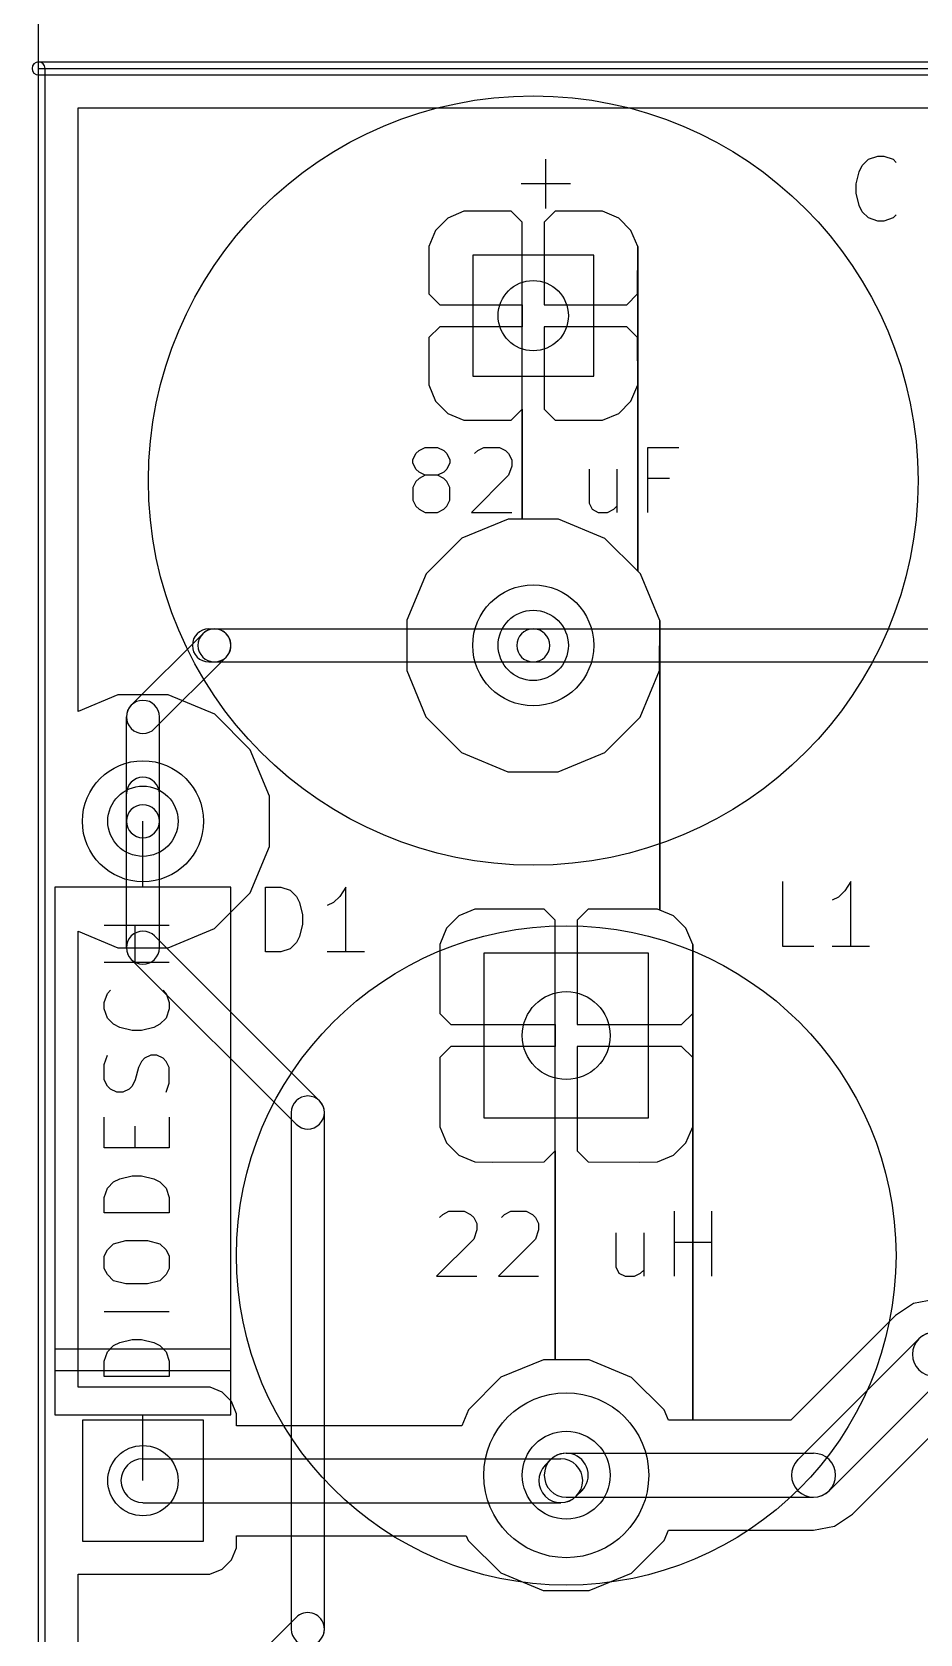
# Model space of a CAD drawing. Extents: x 10 to 410, y -287 to -10.
# Drawn here: x 162.49 to 172.74, y -130.49 to -111.97 of the extents above; entities that cross this region are included whole.
import ezdxf

# ---------------------------------------------------------------- set-up
doc = ezdxf.new("R2010")
doc.units = 0
doc.header["$MEASUREMENT"] = 0
doc.layers.add('Black', color=250, linetype='CONTINUOUS')
doc.layers.add('White', color=7, linetype='CONTINUOUS')

msp = doc.modelspace()

# ---------------------------------------------------------------- linework, layer by layer
at = {"layer": 'BLACK'}
for p, q in [((162.56, -112.395), (162.56, -101.116)), ((162.56, -112.32), (245.11, -112.32)), ((162.56, -150.495), (162.56, -112.395)), ((162.56, -112.395), (245.11, -112.395)), ((162.56, -150.495), (162.56, -112.395)), ((162.56, -112.395), (245.11, -112.395)), ((162.56, -150.495), (162.56, -112.395)), ((162.56, -112.395), (245.11, -112.395)), ((162.56, -150.495), (162.56, -112.395)), ((162.56, -112.395), (245.11, -112.395)), ((162.56, -150.495), (162.56, -112.395)), ((162.56, -112.395), (245.11, -112.395)), ((162.56, -150.495), (162.56, -112.395)), ((162.56, -112.395), (245.11, -112.395)), ((162.56, -150.495), (162.56, -112.395)), ((162.56, -112.395), (245.11, -112.395)), ((162.56, -112.47), (245.11, -112.47)), ((162.635, -150.495), (162.635, -112.395)), ((163.016, -119.824), (163.016, -112.851)), ((163.016, -112.851), (244.654, -112.851)), ((163.016, -119.824), (163.016, -112.851)), ((163.016, -112.851), (244.654, -112.851)), ((168.42, -114.014), (168.42, -113.443)), ((172.075, -113.516), (172.147, -113.445)), ((172.147, -113.445), (172.254, -113.409)), ((172.254, -113.409), (172.325, -113.409)), ((172.325, -113.409), (172.432, -113.445)), ((172.432, -113.445), (172.468, -113.48)), ((172.004, -113.73), (172.039, -113.588)), ((172.039, -113.588), (172.075, -113.516)), ((168.706, -113.728), (168.134, -113.728)), ((172.004, -113.838), (172.004, -113.73)), ((172.039, -113.98), (172.004, -113.838)), ((172.075, -114.052), (172.039, -113.98)), ((167.288, -114.124), (167.146, -114.267)), ((167.288, -114.124), (167.146, -114.267)), ((167.475, -114.046), (167.288, -114.124)), ((167.475, -114.046), (167.288, -114.124)), ((167.677, -114.046), (167.475, -114.046)), ((167.677, -114.046), (167.475, -114.046)), ((168.021, -114.046), (167.677, -114.046)), ((168.021, -114.046), (167.677, -114.046)), ((168.148, -114.173), (168.021, -114.046)), ((168.148, -114.173), (168.021, -114.046)), ((168.148, -115.125), (168.148, -114.173)), ((168.148, -115.125), (168.148, -114.173)), ((168.529, -114.046), (168.402, -114.173)), ((168.529, -114.046), (168.402, -114.173)), ((168.402, -114.173), (168.402, -115.125)), ((168.402, -114.173), (168.402, -115.125)), ((168.873, -114.046), (168.529, -114.046)), ((168.873, -114.046), (168.529, -114.046)), ((169.075, -114.046), (168.873, -114.046)), ((169.075, -114.046), (168.873, -114.046)), ((169.262, -114.124), (169.075, -114.046)), ((169.262, -114.124), (169.075, -114.046)), ((169.404, -114.267), (169.262, -114.124)), ((169.404, -114.267), (169.262, -114.124)), ((172.147, -114.123), (172.075, -114.052)), ((172.254, -114.159), (172.147, -114.123)), ((172.325, -114.159), (172.254, -114.159)), ((172.432, -114.123), (172.325, -114.159)), ((172.468, -114.088), (172.432, -114.123)), ((167.146, -114.267), (167.068, -114.453)), ((167.146, -114.267), (167.068, -114.453)), ((169.482, -114.453), (169.404, -114.267)), ((169.482, -114.453), (169.404, -114.267)), ((167.068, -114.453), (167.069, -114.998)), ((167.068, -114.453), (167.069, -114.998)), ((168.974, -114.554), (167.576, -114.554)), ((167.576, -114.554), (167.576, -115.951)), ((168.974, -114.554), (167.576, -114.554)), ((167.576, -114.554), (167.576, -115.951)), ((168.974, -114.554), (167.576, -114.554)), ((167.576, -114.554), (167.576, -115.951)), ((168.974, -115.951), (168.974, -114.554)), ((168.974, -115.951), (168.974, -114.554)), ((168.974, -115.951), (168.974, -114.554)), ((169.481, -114.998), (169.482, -114.453)), ((169.481, -114.998), (169.482, -114.453)), ((169.482, -116.052), (169.482, -114.453)), ((169.482, -114.453), (169.482, -116.052)), ((169.482, -116.052), (169.482, -114.453)), ((169.482, -114.453), (169.482, -116.052)), ((167.069, -114.998), (167.195, -115.125)), ((167.069, -114.998), (167.195, -115.125)), ((167.195, -115.125), (168.148, -115.125)), ((167.195, -115.125), (168.148, -115.125)), ((168.148, -115.379), (168.148, -115.125)), ((168.148, -115.125), (168.148, -115.379)), ((168.148, -115.379), (168.148, -115.125)), ((168.148, -115.125), (168.148, -115.379)), ((168.402, -115.125), (169.355, -115.125)), ((168.402, -115.125), (169.355, -115.125)), ((169.355, -115.125), (169.481, -114.998)), ((169.355, -115.125), (169.481, -114.998)), ((167.069, -115.506), (167.068, -116.052)), ((167.069, -115.506), (167.068, -116.052)), ((167.195, -115.379), (167.069, -115.506)), ((167.195, -115.379), (167.069, -115.506)), ((168.148, -115.379), (167.195, -115.379)), ((168.148, -115.379), (167.195, -115.379)), ((168.148, -116.332), (168.148, -115.379)), ((168.148, -116.332), (168.148, -115.379)), ((169.355, -115.379), (168.402, -115.379)), ((168.402, -115.379), (168.402, -116.332)), ((169.355, -115.379), (168.402, -115.379)), ((168.402, -115.379), (168.402, -116.332)), ((169.481, -115.506), (169.355, -115.379)), ((169.481, -115.506), (169.355, -115.379)), ((169.482, -116.052), (169.481, -115.506)), ((169.482, -116.052), (169.481, -115.506)), ((167.068, -116.052), (167.146, -116.238)), ((167.068, -116.052), (167.146, -116.238)), ((167.576, -115.951), (168.974, -115.951)), ((167.576, -115.951), (168.974, -115.951)), ((167.576, -115.951), (168.974, -115.951)), ((169.404, -116.238), (169.482, -116.052)), ((169.404, -116.238), (169.482, -116.052)), ((169.482, -118.204), (169.482, -116.052)), ((169.482, -116.052), (169.482, -118.204)), ((169.482, -118.204), (169.482, -116.052)), ((169.482, -116.052), (169.482, -118.204)), ((167.146, -116.238), (167.288, -116.381)), ((167.146, -116.238), (167.288, -116.381)), ((169.262, -116.381), (169.404, -116.238)), ((169.262, -116.381), (169.404, -116.238)), ((167.288, -116.381), (167.475, -116.459)), ((167.288, -116.381), (167.475, -116.459)), ((168.021, -116.459), (168.148, -116.332)), ((168.021, -116.459), (168.148, -116.332)), ((168.148, -117.602), (168.148, -116.332)), ((168.148, -116.332), (168.148, -117.602)), ((168.148, -117.602), (168.148, -116.332)), ((168.148, -116.332), (168.148, -117.602)), ((168.402, -116.332), (168.529, -116.459)), ((168.402, -116.332), (168.529, -116.459)), ((169.075, -116.459), (169.262, -116.381)), ((169.075, -116.459), (169.262, -116.381)), ((167.475, -116.459), (167.677, -116.459)), ((167.475, -116.459), (167.677, -116.459)), ((167.677, -116.459), (168.021, -116.459)), ((167.677, -116.459), (168.021, -116.459)), ((168.529, -116.459), (168.873, -116.459)), ((168.529, -116.459), (168.873, -116.459)), ((168.873, -116.459), (169.075, -116.459)), ((168.873, -116.459), (169.075, -116.459)), ((166.956, -116.81), (167.027, -116.775)), ((167.027, -116.775), (167.17, -116.775)), ((167.17, -116.775), (167.241, -116.81)), ((167.634, -116.81), (167.706, -116.775)), ((167.706, -116.775), (167.884, -116.775)), ((167.884, -116.775), (167.956, -116.81)), ((169.598, -117.525), (169.598, -116.775)), ((169.598, -116.775), (169.956, -116.775)), ((166.884, -116.917), (166.92, -116.846)), ((166.884, -116.953), (166.884, -116.917)), ((166.92, -117.025), (166.884, -116.953)), ((166.92, -116.846), (166.956, -116.81)), ((167.241, -116.81), (167.277, -116.846)), ((167.277, -116.846), (167.313, -116.917)), ((167.313, -116.953), (167.277, -117.025)), ((167.313, -116.917), (167.313, -116.953)), ((167.598, -116.846), (167.634, -116.81)), ((167.956, -116.81), (167.991, -116.846)), ((167.991, -116.846), (168.027, -116.917)), ((168.027, -116.989), (167.991, -117.096)), ((168.027, -116.917), (168.027, -116.989)), ((166.92, -117.167), (166.884, -117.239)), ((166.956, -117.06), (166.92, -117.025)), ((166.956, -117.132), (166.92, -117.167)), ((167.027, -117.096), (166.956, -117.06)), ((167.027, -117.096), (166.956, -117.132)), ((167.17, -117.096), (167.027, -117.096)), ((167.241, -117.06), (167.17, -117.096)), ((167.241, -117.132), (167.17, -117.096)), ((167.277, -117.025), (167.241, -117.06)), ((167.277, -117.167), (167.241, -117.132)), ((167.313, -117.239), (167.277, -117.167)), ((167.991, -117.096), (167.563, -117.525)), ((168.92, -117.025), (168.92, -117.417)), ((169.241, -117.025), (169.241, -117.525)), ((169.848, -117.132), (169.598, -117.132)), ((166.884, -117.239), (166.884, -117.382)), ((167.313, -117.382), (167.313, -117.239)), ((166.884, -117.382), (166.92, -117.453)), ((166.92, -117.453), (166.956, -117.489)), ((166.956, -117.489), (167.027, -117.525)), ((167.027, -117.525), (167.17, -117.525)), ((167.17, -117.525), (167.241, -117.489)), ((167.241, -117.489), (167.277, -117.453)), ((167.277, -117.453), (167.313, -117.382)), ((167.563, -117.525), (168.027, -117.525)), ((168.92, -117.417), (168.956, -117.489)), ((168.956, -117.489), (169.027, -117.525)), ((169.027, -117.525), (169.134, -117.525)), ((169.134, -117.525), (169.206, -117.489)), ((169.206, -117.489), (169.241, -117.453)), ((167.986, -117.602), (167.449, -117.824)), ((167.986, -117.602), (167.449, -117.824)), ((168.148, -117.602), (167.986, -117.602)), ((168.148, -117.602), (167.986, -117.602)), ((168.567, -117.602), (168.148, -117.602)), ((168.567, -117.602), (168.148, -117.602)), ((169.103, -117.825), (168.567, -117.602)), ((169.103, -117.825), (168.567, -117.602)), ((167.449, -117.824), (167.038, -118.234)), ((167.449, -117.824), (167.038, -118.234)), ((169.482, -118.204), (169.103, -117.825)), ((169.482, -118.204), (169.103, -117.825)), ((167.038, -118.234), (166.815, -118.771)), ((167.038, -118.234), (166.815, -118.771)), ((169.514, -118.236), (169.482, -118.204)), ((169.514, -118.236), (169.482, -118.204)), ((169.736, -118.773), (169.514, -118.236)), ((169.736, -118.773), (169.514, -118.236)), ((166.815, -118.771), (166.814, -119.352)), ((166.815, -118.771), (166.814, -119.352)), ((169.735, -119.354), (169.736, -118.773)), ((169.735, -119.354), (169.736, -118.773)), ((169.736, -122.121), (169.736, -118.773)), ((169.736, -118.773), (169.736, -122.121)), ((169.736, -122.121), (169.736, -118.773)), ((169.736, -118.773), (169.736, -122.121)), ((166.814, -119.352), (167.036, -119.889)), ((166.814, -119.352), (167.036, -119.889)), ((169.512, -119.891), (169.735, -119.354)), ((169.512, -119.891), (169.735, -119.354)), ((163.477, -119.634), (163.016, -119.824)), ((163.477, -119.634), (163.016, -119.824)), ((164.058, -119.634), (163.477, -119.634)), ((164.058, -119.634), (163.477, -119.634)), ((164.595, -119.857), (164.058, -119.634)), ((164.595, -119.857), (164.058, -119.634)), ((165.005, -120.268), (164.595, -119.857)), ((165.005, -120.268), (164.595, -119.857)), ((167.036, -119.889), (167.447, -120.3)), ((167.036, -119.889), (167.447, -120.3)), ((169.101, -120.301), (169.512, -119.891)), ((169.101, -120.301), (169.512, -119.891)), ((165.227, -120.805), (165.005, -120.268)), ((165.227, -120.805), (165.005, -120.268)), ((167.447, -120.3), (167.983, -120.523)), ((167.447, -120.3), (167.983, -120.523)), ((168.564, -120.523), (169.101, -120.301)), ((168.564, -120.523), (169.101, -120.301)), ((167.983, -120.523), (168.564, -120.523)), ((167.983, -120.523), (168.564, -120.523)), ((165.227, -121.386), (165.227, -120.805)), ((165.227, -121.386), (165.227, -120.805)), ((163.766, -121.856), (163.766, -121.094)), ((165.004, -121.923), (165.227, -121.386)), ((165.004, -121.923), (165.227, -121.386)), ((171.158, -122.541), (171.158, -121.791)), ((171.944, -121.791), (171.873, -121.898)), ((171.944, -122.541), (171.944, -121.791)), ((163.766, -121.856), (162.75, -121.856)), ((162.75, -121.856), (162.75, -127.953)), ((164.782, -121.856), (163.766, -121.856)), ((164.593, -122.333), (165.004, -121.923)), ((164.593, -122.333), (165.004, -121.923)), ((164.782, -127.953), (164.782, -121.856)), ((165.181, -122.605), (165.181, -121.855)), ((165.181, -121.855), (165.36, -121.855)), ((165.36, -121.855), (165.467, -121.89)), ((165.467, -121.89), (165.539, -121.962)), ((165.539, -121.962), (165.574, -122.033)), ((166.039, -121.962), (165.967, -122.033)), ((166.11, -121.855), (166.039, -121.962)), ((166.11, -122.605), (166.11, -121.855)), ((171.801, -121.97), (171.73, -122.005)), ((171.873, -121.898), (171.801, -121.97)), ((165.574, -122.033), (165.61, -122.176)), ((165.967, -122.033), (165.896, -122.069)), ((167.602, -122.111), (167.415, -122.188)), ((167.602, -122.111), (167.415, -122.188)), ((167.804, -122.11), (167.602, -122.111)), ((167.804, -122.11), (167.602, -122.111)), ((168.402, -122.11), (167.804, -122.11)), ((168.402, -122.11), (167.804, -122.11)), ((168.529, -122.237), (168.402, -122.11)), ((168.529, -122.237), (168.402, -122.11)), ((168.91, -122.11), (168.783, -122.237)), ((168.91, -122.11), (168.783, -122.237)), ((169.508, -122.11), (168.91, -122.11)), ((169.508, -122.11), (168.91, -122.11)), ((169.71, -122.111), (169.508, -122.11)), ((169.71, -122.111), (169.508, -122.11)), ((169.736, -122.121), (169.71, -122.111)), ((169.736, -122.121), (169.71, -122.111)), ((169.897, -122.188), (169.736, -122.121)), ((169.897, -122.188), (169.736, -122.121)), ((164.07, -122.297), (163.32, -122.297)), ((163.677, -122.726), (163.677, -122.297)), ((164.056, -122.555), (164.593, -122.333)), ((164.056, -122.555), (164.593, -122.333)), ((165.61, -122.283), (165.574, -122.426)), ((165.61, -122.176), (165.61, -122.283)), ((167.273, -122.331), (167.195, -122.518)), ((167.273, -122.331), (167.195, -122.518)), ((167.415, -122.188), (167.273, -122.331)), ((167.415, -122.188), (167.273, -122.331)), ((168.529, -123.444), (168.529, -122.237)), ((168.529, -123.444), (168.529, -122.237)), ((168.783, -122.237), (168.783, -123.444)), ((168.783, -122.237), (168.783, -123.444)), ((170.039, -122.331), (169.897, -122.188)), ((170.039, -122.331), (169.897, -122.188)), ((170.117, -122.518), (170.039, -122.331)), ((170.117, -122.518), (170.039, -122.331)), ((163.016, -127.635), (163.016, -122.364)), ((163.016, -122.364), (163.475, -122.555)), ((163.016, -127.635), (163.016, -122.364)), ((163.016, -122.364), (163.475, -122.555)), ((165.539, -122.497), (165.467, -122.569)), ((165.574, -122.426), (165.539, -122.497)), ((167.195, -122.518), (167.195, -123.317)), ((167.195, -122.518), (167.195, -123.317)), ((170.117, -124.624), (170.117, -122.518)), ((170.117, -123.317), (170.117, -122.518)), ((170.117, -122.518), (170.117, -124.624)), ((170.117, -124.624), (170.117, -122.518)), ((170.117, -123.317), (170.117, -122.518)), ((170.117, -122.518), (170.117, -124.624)), ((171.516, -122.541), (171.158, -122.541)), ((172.158, -122.541), (171.73, -122.541)), ((164.07, -122.726), (163.32, -122.726)), ((163.475, -122.555), (164.056, -122.555)), ((163.475, -122.555), (164.056, -122.555)), ((165.36, -122.605), (165.181, -122.605)), ((165.467, -122.569), (165.36, -122.605)), ((166.324, -122.605), (165.896, -122.605)), ((169.608, -122.618), (167.703, -122.618)), ((167.703, -122.618), (167.703, -124.523)), ((169.608, -122.618), (167.703, -122.618)), ((167.703, -122.618), (167.703, -124.523)), ((169.608, -122.618), (167.703, -122.618)), ((167.703, -122.618), (167.703, -124.523)), ((169.608, -124.523), (169.608, -122.618)), ((169.608, -124.523), (169.608, -122.618)), ((169.608, -124.523), (169.608, -122.618)), ((163.32, -123.19), (163.356, -123.083)), ((163.356, -123.083), (163.391, -123.047)), ((163.999, -123.047), (164.034, -123.083)), ((164.034, -123.083), (164.07, -123.19)), ((163.32, -123.262), (163.32, -123.19)), ((163.356, -123.369), (163.32, -123.262)), ((164.07, -123.262), (164.034, -123.369)), ((164.07, -123.19), (164.07, -123.262)), ((163.427, -123.44), (163.356, -123.369)), ((163.499, -123.476), (163.427, -123.44)), ((163.963, -123.44), (163.891, -123.476)), ((164.034, -123.369), (163.963, -123.44)), ((167.195, -123.317), (167.322, -123.444)), ((167.195, -123.317), (167.322, -123.444)), ((167.322, -123.444), (168.529, -123.444)), ((167.322, -123.444), (168.529, -123.444)), ((168.529, -123.698), (168.529, -123.444)), ((168.529, -123.444), (168.529, -123.698)), ((168.529, -123.698), (168.529, -123.444)), ((168.529, -123.444), (168.529, -123.698)), ((168.783, -123.444), (169.989, -123.444)), ((168.783, -123.444), (169.989, -123.444)), ((169.989, -123.444), (170.117, -123.317)), ((169.989, -123.444), (170.117, -123.317)), ((163.641, -123.512), (163.499, -123.476)), ((163.749, -123.512), (163.641, -123.512)), ((163.891, -123.476), (163.749, -123.512)), ((163.32, -123.904), (163.356, -123.797)), ((163.784, -123.833), (163.749, -123.869)), ((163.856, -123.797), (163.784, -123.833)), ((163.927, -123.797), (163.856, -123.797)), ((163.999, -123.833), (163.927, -123.797)), ((164.034, -123.869), (163.999, -123.833)), ((167.322, -123.698), (167.195, -123.825)), ((167.322, -123.698), (167.195, -123.825)), ((167.195, -123.825), (167.195, -124.624)), ((167.195, -123.825), (167.195, -124.624)), ((168.529, -123.698), (167.322, -123.698)), ((168.529, -123.698), (167.322, -123.698)), ((168.529, -124.904), (168.529, -123.698)), ((168.529, -124.904), (168.529, -123.698)), ((169.989, -123.698), (168.783, -123.698)), ((168.783, -123.698), (168.783, -124.904)), ((169.989, -123.698), (168.783, -123.698)), ((168.783, -123.698), (168.783, -124.904)), ((170.117, -123.825), (169.989, -123.698)), ((170.117, -123.825), (169.989, -123.698)), ((170.117, -124.624), (170.117, -123.825)), ((170.117, -124.624), (170.117, -123.825)), ((163.32, -124.083), (163.32, -123.904)), ((163.713, -123.94), (163.677, -124.083)), ((163.749, -123.869), (163.713, -123.94)), ((164.07, -123.94), (164.034, -123.869)), ((164.07, -124.119), (164.07, -123.94)), ((163.356, -124.154), (163.32, -124.083)), ((163.391, -124.19), (163.356, -124.154)), ((163.463, -124.226), (163.391, -124.19)), ((163.606, -124.19), (163.534, -124.226)), ((163.641, -124.154), (163.606, -124.19)), ((163.677, -124.083), (163.641, -124.154)), ((164.034, -124.226), (164.07, -124.119)), ((163.534, -124.226), (163.463, -124.226)), ((163.32, -124.869), (163.32, -124.512)), ((164.07, -124.512), (164.07, -124.869)), ((167.703, -124.523), (169.608, -124.523)), ((167.703, -124.523), (169.608, -124.523)), ((167.703, -124.523), (169.608, -124.523)), ((163.677, -124.869), (163.677, -124.619)), ((167.195, -124.624), (167.273, -124.811)), ((167.195, -124.624), (167.273, -124.811)), ((170.039, -124.811), (170.117, -124.624)), ((170.039, -124.811), (170.117, -124.624)), ((170.117, -128.016), (170.117, -124.624)), ((170.117, -124.624), (170.117, -128.016)), ((170.117, -128.016), (170.117, -124.624)), ((170.117, -124.624), (170.117, -128.016)), ((164.07, -124.869), (163.32, -124.869)), ((167.273, -124.811), (167.415, -124.954)), ((167.273, -124.811), (167.415, -124.954)), ((168.402, -125.031), (168.529, -124.904)), ((168.402, -125.031), (168.529, -124.904)), ((168.529, -127.317), (168.529, -124.904)), ((168.529, -124.904), (168.529, -127.317)), ((168.529, -127.317), (168.529, -124.904)), ((168.529, -124.904), (168.529, -127.317)), ((168.783, -124.904), (168.91, -125.031)), ((168.783, -124.904), (168.91, -125.031)), ((169.897, -124.954), (170.039, -124.811)), ((169.897, -124.954), (170.039, -124.811)), ((167.415, -124.954), (167.602, -125.031)), ((167.415, -124.954), (167.602, -125.031)), ((167.602, -125.031), (167.804, -125.032)), ((167.602, -125.031), (167.804, -125.032)), ((167.804, -125.032), (168.402, -125.031)), ((167.804, -125.032), (168.402, -125.031)), ((168.91, -125.031), (169.508, -125.032)), ((168.91, -125.031), (169.508, -125.032)), ((169.508, -125.032), (169.71, -125.031)), ((169.508, -125.032), (169.71, -125.031)), ((169.71, -125.031), (169.897, -124.954)), ((169.71, -125.031), (169.897, -124.954)), ((163.356, -125.333), (163.427, -125.262)), ((163.427, -125.262), (163.499, -125.226)), ((163.499, -125.226), (163.641, -125.19)), ((163.641, -125.19), (163.749, -125.19)), ((163.749, -125.19), (163.891, -125.226)), ((163.891, -125.226), (163.963, -125.262)), ((163.963, -125.262), (164.034, -125.333)), ((163.32, -125.44), (163.356, -125.333)), ((163.32, -125.619), (163.32, -125.44)), ((164.034, -125.333), (164.07, -125.44)), ((164.07, -125.44), (164.07, -125.619)), ((164.07, -125.619), (163.32, -125.619)), ((167.194, -125.672), (167.229, -125.637)), ((167.229, -125.637), (167.301, -125.601)), ((167.301, -125.601), (167.479, -125.601)), ((167.479, -125.601), (167.551, -125.637)), ((167.551, -125.637), (167.587, -125.672)), ((167.587, -125.672), (167.622, -125.744)), ((167.908, -125.672), (167.944, -125.637)), ((167.944, -125.637), (168.015, -125.601)), ((168.015, -125.601), (168.194, -125.601)), ((168.194, -125.601), (168.265, -125.637)), ((168.265, -125.637), (168.301, -125.672)), ((168.301, -125.672), (168.337, -125.744)), ((169.908, -126.351), (169.908, -125.601)), ((170.337, -126.351), (170.337, -125.601)), ((167.622, -125.815), (167.587, -125.922)), ((167.622, -125.744), (167.622, -125.815)), ((168.337, -125.815), (168.301, -125.922)), ((168.337, -125.744), (168.337, -125.815)), ((169.229, -125.851), (169.229, -126.244)), ((169.551, -125.851), (169.551, -126.351)), ((163.32, -126.119), (163.356, -126.047)), ((163.356, -126.047), (163.427, -125.976)), ((163.427, -125.976), (163.57, -125.94)), ((163.57, -125.94), (163.82, -125.94)), ((163.82, -125.94), (163.963, -125.976)), ((163.963, -125.976), (164.034, -126.047)), ((164.034, -126.047), (164.07, -126.119)), ((167.587, -125.922), (167.158, -126.351)), ((168.301, -125.922), (167.872, -126.351)), ((169.908, -125.958), (170.337, -125.958)), ((163.32, -126.262), (163.32, -126.119)), ((164.07, -126.119), (164.07, -126.262)), ((169.229, -126.244), (169.265, -126.315)), ((163.356, -126.333), (163.32, -126.262)), ((163.427, -126.404), (163.356, -126.333)), ((163.57, -126.44), (163.427, -126.404)), ((163.963, -126.404), (163.82, -126.44)), ((164.034, -126.333), (163.963, -126.404)), ((164.07, -126.262), (164.034, -126.333)), ((167.158, -126.351), (167.622, -126.351)), ((167.872, -126.351), (168.337, -126.351)), ((169.265, -126.315), (169.337, -126.351)), ((169.337, -126.351), (169.444, -126.351)), ((169.444, -126.351), (169.515, -126.315)), ((169.515, -126.315), (169.551, -126.28)), ((163.82, -126.44), (163.57, -126.44)), ((164.07, -126.762), (163.32, -126.762)), ((172.667, -126.667), (172.461, -126.805)), ((172.667, -126.667), (172.461, -126.805)), ((172.91, -126.619), (172.667, -126.667)), ((172.91, -126.619), (172.667, -126.667)), ((172.461, -126.805), (171.25, -128.016)), ((172.461, -126.805), (171.25, -128.016)), ((163.356, -127.226), (163.427, -127.154)), ((163.427, -127.154), (163.499, -127.119)), ((163.499, -127.119), (163.641, -127.083)), ((163.641, -127.083), (163.749, -127.083)), ((163.749, -127.083), (163.891, -127.119)), ((163.891, -127.119), (163.963, -127.154)), ((163.963, -127.154), (164.034, -127.226)), ((172.731, -127.074), (171.334, -128.471)), ((162.75, -127.191), (164.782, -127.191)), ((163.32, -127.333), (163.356, -127.226)), ((163.32, -127.512), (163.32, -127.333)), ((164.034, -127.226), (164.07, -127.333)), ((164.07, -127.333), (164.07, -127.512)), ((168.392, -127.317), (167.902, -127.52)), ((168.392, -127.317), (167.902, -127.52)), ((168.529, -127.317), (168.392, -127.317)), ((168.529, -127.317), (168.392, -127.317)), ((168.922, -127.318), (168.529, -127.317)), ((168.922, -127.318), (168.529, -127.317)), ((169.412, -127.521), (168.922, -127.318)), ((169.412, -127.521), (168.922, -127.318)), ((164.782, -127.444), (162.75, -127.444)), ((164.07, -127.512), (163.32, -127.512)), ((167.902, -127.52), (167.526, -127.895)), ((167.902, -127.52), (167.526, -127.895)), ((169.787, -127.897), (169.412, -127.521)), ((169.787, -127.897), (169.412, -127.521)), ((173.09, -127.434), (171.693, -128.831)), ((164.39, -127.635), (163.016, -127.635)), ((164.39, -127.635), (163.016, -127.635)), ((164.541, -127.635), (164.39, -127.635)), ((164.541, -127.635), (164.39, -127.635)), ((164.681, -127.693), (164.541, -127.635)), ((164.681, -127.693), (164.541, -127.635)), ((164.788, -127.8), (164.681, -127.693)), ((164.788, -127.8), (164.681, -127.693)), ((164.846, -127.941), (164.788, -127.8)), ((164.846, -127.941), (164.788, -127.8)), ((167.526, -127.895), (167.449, -128.079)), ((167.526, -127.895), (167.449, -128.079)), ((169.836, -128.016), (169.787, -127.897)), ((169.836, -128.016), (169.787, -127.897)), ((171.963, -129.1), (173.174, -127.889)), ((171.963, -129.1), (173.174, -127.889)), ((162.75, -127.953), (163.766, -127.953)), ((164.465, -128.016), (163.068, -128.016)), ((163.068, -128.016), (163.068, -129.413)), ((164.465, -128.016), (163.068, -128.016)), ((163.068, -128.016), (163.068, -129.413)), ((164.465, -128.016), (163.068, -128.016)), ((163.068, -128.016), (163.068, -129.413)), ((163.766, -128.714), (163.766, -127.953)), ((163.766, -127.953), (164.782, -127.953)), ((164.465, -129.413), (164.465, -128.016)), ((164.465, -129.413), (164.465, -128.016)), ((164.465, -129.413), (164.465, -128.016)), ((164.846, -128.079), (164.846, -127.941)), ((164.846, -128.079), (164.846, -127.941)), ((167.449, -128.079), (164.846, -128.079)), ((167.449, -128.079), (164.846, -128.079)), ((170.117, -128.016), (169.836, -128.016)), ((170.117, -128.016), (169.836, -128.016)), ((171.25, -128.016), (170.117, -128.016)), ((171.25, -128.016), (170.117, -128.016)), ((163.766, -128.46), (168.593, -128.46)), ((168.656, -128.397), (171.513, -128.397)), ((168.413, -128.535), (168.476, -128.471)), ((168.772, -128.894), (168.836, -128.831)), ((163.766, -128.969), (168.593, -128.969)), ((168.656, -128.905), (171.513, -128.905)), ((171.757, -129.238), (171.963, -129.1)), ((171.757, -129.238), (171.963, -129.1)), ((164.846, -129.489), (164.846, -129.35)), ((164.846, -129.35), (167.502, -129.35)), ((164.846, -129.489), (164.846, -129.35)), ((164.846, -129.35), (167.502, -129.35)), ((167.502, -129.35), (167.525, -129.405)), ((167.502, -129.35), (167.525, -129.405)), ((169.786, -129.407), (169.836, -129.286)), ((169.786, -129.407), (169.836, -129.286)), ((169.836, -129.286), (171.513, -129.286)), ((169.836, -129.286), (171.513, -129.286)), ((171.513, -129.286), (171.757, -129.238)), ((171.513, -129.286), (171.757, -129.238)), ((163.068, -129.413), (164.465, -129.413)), ((163.068, -129.413), (164.465, -129.413)), ((163.068, -129.413), (164.465, -129.413)), ((164.788, -129.629), (164.846, -129.489)), ((164.788, -129.629), (164.846, -129.489)), ((167.525, -129.405), (167.9, -129.781)), ((167.525, -129.405), (167.9, -129.781)), ((169.41, -129.782), (169.786, -129.407)), ((169.41, -129.782), (169.786, -129.407)), ((164.54, -129.794), (164.681, -129.736)), ((164.54, -129.794), (164.681, -129.736)), ((164.681, -129.736), (164.788, -129.629)), ((164.681, -129.736), (164.788, -129.629)), ((163.016, -130.709), (163.016, -129.794)), ((163.016, -129.794), (163.143, -129.794)), ((163.016, -130.709), (163.016, -129.794)), ((163.016, -129.794), (163.143, -129.794)), ((163.143, -129.794), (164.54, -129.794)), ((163.143, -129.794), (164.54, -129.794)), ((167.9, -129.781), (168.39, -129.984)), ((167.9, -129.781), (168.39, -129.984)), ((168.92, -129.985), (169.41, -129.782)), ((168.92, -129.985), (169.41, -129.782)), ((168.39, -129.984), (168.92, -129.985)), ((168.39, -129.984), (168.92, -129.985))]:
    msp.add_line(p, q, dxfattribs=at)
for centre, radius in [((168.275, -117.157), 4.445), ((168.275, -119.062), 0.699), ((168.275, -119.062), 0.699), ((168.275, -119.062), 0.699), ((163.766, -121.094), 0.699), ((163.766, -121.094), 0.699), ((163.766, -121.094), 0.699), ((168.656, -126.111), 3.81), ((168.656, -128.651), 0.953), ((168.656, -128.651), 0.953), ((168.656, -128.651), 0.953)]:
    msp.add_circle(centre, radius, dxfattribs=at)
for centre, radius, start, end in [((162.56, -112.395), 0.0749, 360, 540), ((162.56, -112.395), 0.0749, 90, 270), ((172.91, -127.254), 0.254, 90, 270), ((172.91, -127.254), 0.254, -45, 135), ((163.766, -128.714), 0.254, 90, 270), ((168.656, -128.651), 0.254, 90, 270), ((168.656, -128.651), 0.254, 315, 495), ((168.593, -128.714), 0.254, 270, 450), ((171.513, -128.651), 0.254, 270, 450), ((168.593, -128.714), 0.254, 135, 315), ((171.513, -128.651), 0.254, 135, 315)]:
    msp.add_arc(centre, radius, start, end, dxfattribs=at)
at = {"layer": 'WHITE'}
for p, q in [((162.56, -112.32), (245.11, -112.32)), ((162.56, -112.47), (245.11, -112.47)), ((162.635, -150.495), (162.635, -112.395)), ((168.974, -114.554), (167.576, -114.554)), ((167.576, -114.554), (167.576, -115.951)), ((168.974, -115.951), (168.974, -114.554)), ((167.576, -115.951), (168.974, -115.951)), ((163.632, -119.753), (164.457, -118.928)), ((164.528, -118.872), (164.592, -118.872)), ((164.592, -118.872), (168.275, -118.872)), ((168.275, -118.872), (173.609, -118.872)), ((163.901, -120.023), (164.727, -119.197)), ((164.528, -119.253), (164.592, -119.253)), ((164.592, -119.253), (168.275, -119.253)), ((168.275, -119.253), (173.609, -119.253)), ((163.576, -121.094), (163.576, -119.888)), ((163.957, -121.094), (163.957, -119.888)), ((163.576, -121.094), (163.576, -120.777)), ((163.957, -121.094), (163.957, -120.777)), ((163.576, -122.555), (163.576, -121.094)), ((163.957, -122.555), (163.957, -121.094)), ((163.901, -122.42), (165.806, -124.325)), ((163.632, -122.69), (165.537, -124.595)), ((169.608, -122.618), (167.703, -122.618)), ((167.703, -122.618), (167.703, -124.523)), ((169.608, -124.523), (169.608, -122.618)), ((165.481, -130.429), (165.481, -124.46)), ((165.862, -130.429), (165.862, -124.46)), ((167.703, -124.523), (169.608, -124.523)), ((164.465, -128.016), (163.068, -128.016)), ((163.068, -128.016), (163.068, -129.413)), ((164.465, -129.413), (164.465, -128.016)), ((163.068, -129.413), (164.465, -129.413)), ((164.013, -131.818), (165.537, -130.294))]:
    msp.add_line(p, q, dxfattribs=at)
for centre, radius in [((168.275, -115.252), 0.406), ((168.275, -119.062), 0.699), ((168.275, -119.062), 0.406), ((163.766, -121.094), 0.699), ((163.766, -121.094), 0.406), ((168.656, -123.571), 0.508), ((168.656, -128.651), 0.953), ((168.656, -128.651), 0.508), ((163.766, -128.714), 0.406)]:
    msp.add_circle(centre, radius, dxfattribs=at)
for centre, radius, start, end in [((162.56, -112.395), 0.0749, 360, 540), ((162.56, -112.395), 0.0749, 90, 270), ((164.528, -119.062), 0.191, 90, 270), ((164.592, -119.062), 0.191, 90, 270), ((164.592, -119.062), 0.191, 315, 495), ((164.592, -119.062), 0.191, 270, 450), ((168.275, -119.062), 0.191, 90, 270), ((168.275, -119.062), 0.191, 270, 450), ((163.766, -119.888), 0.191, 360, 540), ((163.766, -119.888), 0.191, 135, 315), ((163.766, -120.777), 0.191, 360, 540), ((163.766, -121.094), 0.191, 360, 540), ((163.766, -121.094), 0.191, 180, 360), ((163.766, -121.094), 0.191, 180, 360), ((163.766, -122.555), 0.191, 45, 225), ((163.766, -122.555), 0.191, 180, 360), ((165.671, -124.46), 0.191, 360, 540), ((165.671, -124.46), 0.191, 225, 405), ((165.671, -130.429), 0.191, 315, 495), ((165.671, -130.429), 0.191, 180, 360)]:
    msp.add_arc(centre, radius, start, end, dxfattribs=at)

doc.saveas('drawing.dxf')
